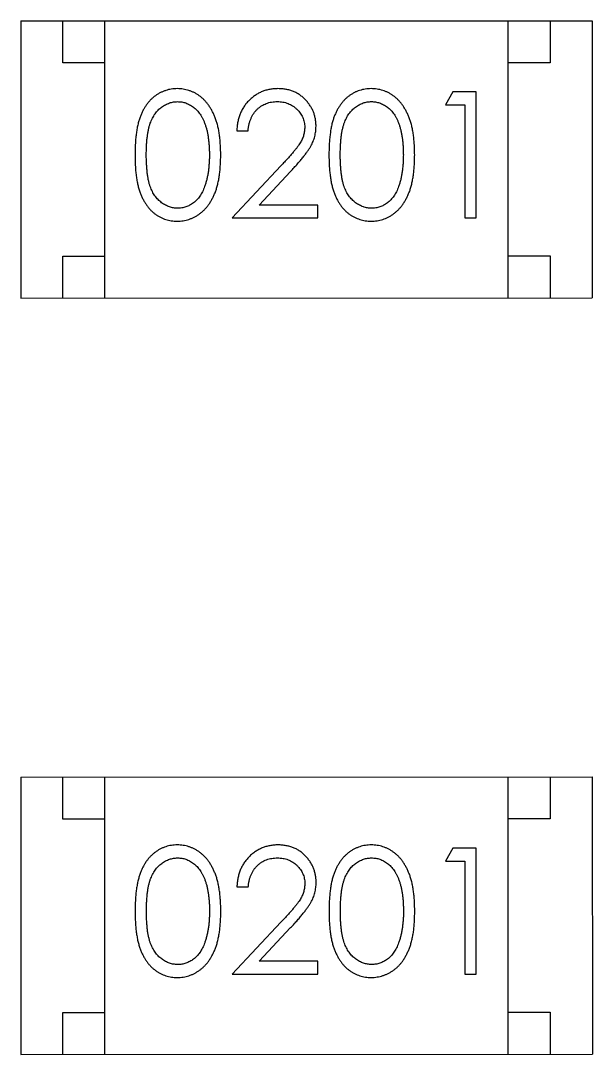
# Model space of a CAD drawing. Header units: millimetres. Extents: x 0 to 297, y 0 to 210.
# Drawn here: x 199.018 to 199.698, y 124.452 to 125.682 of the extents above; entities that cross this region are included whole.
import ezdxf

# ---------------------------------------------------------------- set-up
doc = ezdxf.new("R2010")
doc.units = ezdxf.units.MM
doc.layers.get('0').update_dxf_attribs({"linetype": 'CONTINUOUS'})

msp = doc.modelspace()

# ---------------------------------------------------------------- linework, layer by layer
at = {"color": 7, "linetype": 'Continuous'}
for p, q in [((199.018, 125.6817), (199.698, 125.6818)), ((199.018, 125.6817), (199.018, 125.3517)), ((199.068, 125.6317), (199.068, 125.6817)), ((199.118, 125.3517), (199.118, 125.6817)), ((199.598, 125.3518), (199.598, 125.6818)), ((199.648, 125.6818), (199.648, 125.6318)), ((199.698, 125.6818), (199.698, 125.3518)), ((199.118, 125.6317), (199.068, 125.6317)), ((199.648, 125.6318), (199.598, 125.6318)), ((199.5321, 125.5971), (199.5233, 125.5817)), ((199.5598, 125.5971), (199.5321, 125.5971)), ((199.5598, 125.4471), (199.5598, 125.5971)), ((199.5233, 125.5817), (199.5464, 125.5817)), ((199.5464, 125.5817), (199.5464, 125.4471)), ((199.2752, 125.5509), (199.2887, 125.5509)), ((199.3276, 125.5091), (199.2695, 125.447)), ((199.3016, 125.4624), (199.3391, 125.5025)), ((199.3714, 125.4624), (199.3016, 125.4624)), ((199.3714, 125.447), (199.3714, 125.4624)), ((199.2695, 125.447), (199.3714, 125.447)), ((199.5464, 125.4471), (199.5598, 125.4471)), ((199.068, 125.3517), (199.068, 125.4017)), ((199.068, 125.4017), (199.118, 125.4017)), ((199.598, 125.4018), (199.648, 125.4018)), ((199.648, 125.4018), (199.648, 125.3518)), ((199.018, 125.3517), (199.698, 125.3518)), ((199.0181, 124.7817), (199.6981, 124.7818)), ((199.0181, 124.7817), (199.0182, 124.4517)), ((199.0681, 124.7317), (199.0681, 124.7817)), ((199.1182, 124.4517), (199.1181, 124.7817)), ((199.5982, 124.4518), (199.5981, 124.7818)), ((199.6481, 124.7818), (199.6481, 124.7318)), ((199.6981, 124.7818), (199.6982, 124.4518)), ((199.1181, 124.7317), (199.0681, 124.7317)), ((199.6481, 124.7318), (199.5981, 124.7318)), ((199.5322, 124.6971), (199.5234, 124.6817)), ((199.5599, 124.6971), (199.5322, 124.6971)), ((199.56, 124.5471), (199.5599, 124.6971)), ((199.5234, 124.6817), (199.5465, 124.6817)), ((199.5465, 124.6817), (199.5465, 124.5471)), ((199.2753, 124.6509), (199.2888, 124.6509)), ((199.3277, 124.6091), (199.2696, 124.547)), ((199.3017, 124.5624), (199.3392, 124.6025)), ((199.3715, 124.5624), (199.3017, 124.5624)), ((199.3715, 124.5471), (199.3715, 124.5624)), ((199.2696, 124.547), (199.3715, 124.5471)), ((199.5465, 124.5471), (199.56, 124.5471)), ((199.0682, 124.4517), (199.0682, 124.5017)), ((199.0682, 124.5017), (199.1182, 124.5017)), ((199.5982, 124.5018), (199.6482, 124.5018)), ((199.6482, 124.5018), (199.6482, 124.4518)), ((199.0182, 124.4517), (199.6982, 124.4518))]:
    msp.add_line(p, q, dxfattribs=at)
for points, knots in [([(199.2042, 125.6009), (199.203, 125.6009), (199.2007, 125.6008), (199.1972, 125.6004), (199.1939, 125.5998), (199.1906, 125.5988), (199.1874, 125.5976), (199.1842, 125.5962), (199.1812, 125.5945), (199.1783, 125.5925), (199.1754, 125.5903), (199.1728, 125.5879), (199.1703, 125.5851), (199.168, 125.5822), (199.1658, 125.579), (199.1638, 125.5755), (199.162, 125.5718), (199.1603, 125.5678), (199.1588, 125.5635), (199.1576, 125.5588), (199.1564, 125.5537), (199.1556, 125.5482), (199.1549, 125.5422), (199.1544, 125.5358), (199.1541, 125.529), (199.1541, 125.5244), (199.1541, 125.522)], [0, 0, 0, 0, 0.033742, 0.066533, 0.099153, 0.13154, 0.164087, 0.196563, 0.229707, 0.263315, 0.297504, 0.331686, 0.366482, 0.4021, 0.438958, 0.476748, 0.515985, 0.556589, 0.599519, 0.645765, 0.695487, 0.748721, 0.805687, 0.866754, 0.931405, 1, 1, 1, 1]), ([(199.256, 125.522), (199.256, 125.5243), (199.2559, 125.5288), (199.2556, 125.5353), (199.2551, 125.5415), (199.2543, 125.5474), (199.2534, 125.5529), (199.2522, 125.558), (199.2508, 125.5627), (199.2492, 125.5672), (199.2474, 125.5712), (199.2455, 125.5751), (199.2433, 125.5786), (199.2411, 125.5819), (199.2387, 125.585), (199.2361, 125.5877), (199.2334, 125.5903), (199.2305, 125.5925), (199.2276, 125.5945), (199.2245, 125.5962), (199.2213, 125.5976), (199.218, 125.5988), (199.2147, 125.5997), (199.2113, 125.6004), (199.2078, 125.6008), (199.2054, 125.6009), (199.2042, 125.6009)], [0, 0, 0, 0, 0.065278, 0.127205, 0.186168, 0.241675, 0.294115, 0.343609, 0.390387, 0.434463, 0.476646, 0.517002, 0.555936, 0.593716, 0.630057, 0.665601, 0.700745, 0.734917, 0.768681, 0.802087, 0.834849, 0.867433, 0.900138, 0.932806, 0.966212, 1, 1, 1, 1]), ([(199.3241, 125.6009), (199.3224, 125.6009), (199.3192, 125.6008), (199.3143, 125.6001), (199.3097, 125.599), (199.3053, 125.5975), (199.3011, 125.5954), (199.297, 125.593), (199.2932, 125.5902), (199.2897, 125.5869), (199.2864, 125.5833), (199.2835, 125.5794), (199.2811, 125.5752), (199.2791, 125.5708), (199.2774, 125.5662), (199.2763, 125.5613), (199.2755, 125.5562), (199.2753, 125.5527), (199.2752, 125.5509)], [0, 0, 0, 0, 0.06445, 0.126725, 0.187421, 0.247417, 0.306749, 0.366595, 0.427749, 0.490235, 0.553031, 0.614805, 0.676505, 0.738096, 0.801021, 0.864897, 0.931209, 1, 1, 1, 1]), ([(199.3694, 125.5563), (199.3694, 125.5578), (199.3693, 125.5607), (199.3687, 125.565), (199.3677, 125.5692), (199.3664, 125.5732), (199.3646, 125.577), (199.3624, 125.5807), (199.3599, 125.5843), (199.3569, 125.5877), (199.3537, 125.5908), (199.3502, 125.5935), (199.3464, 125.5958), (199.3425, 125.5977), (199.3382, 125.5991), (199.3337, 125.6001), (199.329, 125.6008), (199.3258, 125.6009), (199.3241, 125.6009)], [0, 0, 0, 0, 0.06271, 0.123347, 0.183401, 0.242828, 0.302097, 0.36242, 0.423725, 0.487032, 0.550491, 0.612709, 0.674265, 0.73617, 0.799211, 0.863483, 0.930525, 1, 1, 1, 1]), ([(199.435, 125.6009), (199.4338, 125.6009), (199.4315, 125.6008), (199.428, 125.6004), (199.4246, 125.5998), (199.4213, 125.5988), (199.4181, 125.5977), (199.415, 125.5962), (199.412, 125.5945), (199.409, 125.5925), (199.4062, 125.5903), (199.4035, 125.5879), (199.4011, 125.5852), (199.3988, 125.5822), (199.3966, 125.579), (199.3946, 125.5755), (199.3928, 125.5718), (199.3911, 125.5679), (199.3896, 125.5636), (199.3883, 125.5589), (199.3872, 125.5538), (199.3864, 125.5482), (199.3857, 125.5423), (199.3852, 125.5359), (199.3849, 125.5291), (199.3848, 125.5244), (199.3848, 125.522)], [0, 0, 0, 0, 0.033742, 0.066533, 0.099153, 0.13154, 0.164087, 0.196563, 0.229707, 0.263315, 0.297504, 0.331686, 0.366482, 0.4021, 0.438958, 0.476748, 0.515985, 0.556589, 0.599519, 0.645765, 0.695487, 0.748721, 0.805687, 0.866754, 0.931405, 1, 1, 1, 1]), ([(199.4868, 125.522), (199.4867, 125.5243), (199.4867, 125.5288), (199.4864, 125.5354), (199.4858, 125.5416), (199.4851, 125.5474), (199.4841, 125.5529), (199.483, 125.558), (199.4816, 125.5628), (199.48, 125.5672), (199.4781, 125.5713), (199.4762, 125.5751), (199.4741, 125.5787), (199.4719, 125.582), (199.4695, 125.585), (199.4669, 125.5878), (199.4642, 125.5903), (199.4613, 125.5925), (199.4583, 125.5945), (199.4552, 125.5962), (199.4521, 125.5977), (199.4488, 125.5988), (199.4455, 125.5998), (199.442, 125.6004), (199.4385, 125.6008), (199.4362, 125.6009), (199.435, 125.6009)], [0, 0, 0, 0, 0.065278, 0.127205, 0.186168, 0.241675, 0.294115, 0.343609, 0.390387, 0.434463, 0.476646, 0.517002, 0.555936, 0.593716, 0.630057, 0.665601, 0.700745, 0.734917, 0.768681, 0.802087, 0.834849, 0.867433, 0.900138, 0.932806, 0.966212, 1, 1, 1, 1]), ([(199.1675, 125.522), (199.1675, 125.524), (199.1675, 125.5279), (199.1678, 125.5336), (199.1681, 125.5389), (199.1687, 125.5438), (199.1693, 125.5483), (199.1701, 125.5525), (199.171, 125.5562), (199.1721, 125.5596), (199.1733, 125.5627), (199.1747, 125.5656), (199.1762, 125.5683), (199.1778, 125.5708), (199.1796, 125.5732), (199.1814, 125.5753), (199.1835, 125.5773), (199.1863, 125.5795), (199.1901, 125.5819), (199.1948, 125.584), (199.1997, 125.5852), (199.203, 125.5854), (199.2047, 125.5855)], [0, 0, 0, 0, 0.073302, 0.142286, 0.206253, 0.266017, 0.321612, 0.372532, 0.419497, 0.462398, 0.502825, 0.541489, 0.579034, 0.615143, 0.650298, 0.684912, 0.718701, 0.752189, 0.817245, 0.879117, 0.939613, 1, 1, 1, 1]), ([(199.2047, 125.5855), (199.2063, 125.5854), (199.2096, 125.5852), (199.2144, 125.584), (199.2191, 125.5818), (199.2228, 125.5795), (199.2257, 125.5772), (199.2278, 125.5752), (199.2297, 125.573), (199.2315, 125.5705), (199.2332, 125.5678), (199.2348, 125.5649), (199.2362, 125.5617), (199.2375, 125.5583), (199.2387, 125.5546), (199.2398, 125.5507), (199.2406, 125.5465), (199.2413, 125.5421), (199.2418, 125.5374), (199.2423, 125.5325), (199.2425, 125.5274), (199.2425, 125.5238), (199.2425, 125.522)], [0, 0, 0, 0, 0.059689, 0.119507, 0.181075, 0.246162, 0.279894, 0.314468, 0.350403, 0.387474, 0.426147, 0.466624, 0.508745, 0.553328, 0.600058, 0.649177, 0.700552, 0.754894, 0.811825, 0.871514, 0.934319, 1, 1, 1, 1]), ([(199.2887, 125.5509), (199.2888, 125.5522), (199.289, 125.5548), (199.2898, 125.5586), (199.2907, 125.5622), (199.292, 125.5655), (199.2935, 125.5686), (199.2952, 125.5714), (199.2972, 125.5741), (199.2995, 125.5764), (199.3019, 125.5786), (199.3046, 125.5804), (199.3073, 125.582), (199.3103, 125.5833), (199.3133, 125.5843), (199.3166, 125.585), (199.32, 125.5854), (199.3223, 125.5855), (199.3234, 125.5855)], [0, 0, 0, 0, 0.073648, 0.143686, 0.210962, 0.275557, 0.338064, 0.399311, 0.4594, 0.51934, 0.579024, 0.637809, 0.695959, 0.754122, 0.813113, 0.873453, 0.935561, 1, 1, 1, 1]), ([(199.3234, 125.5855), (199.3246, 125.5855), (199.3268, 125.5854), (199.33, 125.585), (199.3331, 125.5843), (199.3361, 125.5833), (199.3389, 125.582), (199.3416, 125.5805), (199.3442, 125.5786), (199.3466, 125.5766), (199.3488, 125.5743), (199.3507, 125.5719), (199.3523, 125.5693), (199.3537, 125.5667), (199.3547, 125.564), (199.3554, 125.5611), (199.3559, 125.5581), (199.356, 125.5561), (199.356, 125.5551)], [0, 0, 0, 0, 0.068027, 0.133505, 0.19695, 0.26027, 0.322741, 0.384982, 0.448465, 0.513424, 0.578224, 0.640011, 0.700094, 0.760067, 0.819012, 0.877878, 0.938035, 1, 1, 1, 1]), ([(199.3983, 125.5221), (199.3983, 125.5241), (199.3983, 125.528), (199.3986, 125.5336), (199.3989, 125.5389), (199.3994, 125.5438), (199.4, 125.5483), (199.4009, 125.5525), (199.4018, 125.5562), (199.4029, 125.5597), (199.4041, 125.5628), (199.4055, 125.5657), (199.4069, 125.5684), (199.4086, 125.5709), (199.4103, 125.5732), (199.4122, 125.5753), (199.4142, 125.5773), (199.4171, 125.5795), (199.4208, 125.5819), (199.4255, 125.584), (199.4304, 125.5853), (199.4338, 125.5854), (199.4354, 125.5855)], [0, 0, 0, 0, 0.073302, 0.142286, 0.206253, 0.266017, 0.321612, 0.372532, 0.419497, 0.462398, 0.502825, 0.541489, 0.579034, 0.615143, 0.650298, 0.684912, 0.718701, 0.752189, 0.817245, 0.879117, 0.939613, 1, 1, 1, 1]), ([(199.4354, 125.5855), (199.4371, 125.5854), (199.4403, 125.5853), (199.4452, 125.584), (199.4499, 125.5819), (199.4536, 125.5795), (199.4565, 125.5772), (199.4585, 125.5752), (199.4605, 125.573), (199.4623, 125.5705), (199.464, 125.5678), (199.4655, 125.5649), (199.467, 125.5617), (199.4683, 125.5583), (199.4695, 125.5546), (199.4705, 125.5507), (199.4713, 125.5465), (199.4721, 125.5421), (199.4726, 125.5375), (199.473, 125.5326), (199.4732, 125.5274), (199.4733, 125.5239), (199.4733, 125.5221)], [0, 0, 0, 0, 0.059689, 0.119507, 0.181075, 0.246162, 0.279894, 0.314468, 0.350403, 0.387474, 0.426147, 0.466624, 0.508745, 0.553328, 0.600058, 0.649177, 0.700552, 0.754894, 0.811825, 0.871514, 0.934319, 1, 1, 1, 1]), ([(199.356, 125.5551), (199.3559, 125.5535), (199.3558, 125.5502), (199.3548, 125.5454), (199.3531, 125.5408), (199.3511, 125.537), (199.349, 125.5339), (199.3471, 125.5312), (199.3448, 125.5283), (199.3421, 125.525), (199.3391, 125.5214), (199.3356, 125.5176), (199.3318, 125.5134), (199.329, 125.5106), (199.3276, 125.5091)], [0, 0, 0, 0, 0.088014, 0.174976, 0.2638, 0.355443, 0.406413, 0.465519, 0.533076, 0.609353, 0.693899, 0.787171, 0.889197, 1, 1, 1, 1]), ([(199.3391, 125.5025), (199.3405, 125.504), (199.3433, 125.507), (199.3473, 125.5113), (199.3508, 125.5155), (199.354, 125.5194), (199.3569, 125.523), (199.3593, 125.5264), (199.3614, 125.5295), (199.3638, 125.5333), (199.3661, 125.5381), (199.368, 125.544), (199.3692, 125.5501), (199.3694, 125.5542), (199.3694, 125.5563)], [0, 0, 0, 0, 0.09953, 0.192079, 0.277712, 0.357454, 0.429648, 0.495771, 0.555538, 0.608657, 0.707578, 0.804328, 0.901298, 1, 1, 1, 1]), ([(199.1541, 125.522), (199.1541, 125.5196), (199.1541, 125.5149), (199.1544, 125.5082), (199.1549, 125.5018), (199.1556, 125.4959), (199.1565, 125.4903), (199.1576, 125.4852), (199.1589, 125.4805), (199.1604, 125.4761), (199.1621, 125.4721), (199.164, 125.4684), (199.166, 125.4649), (199.1682, 125.4617), (199.1705, 125.4588), (199.1729, 125.456), (199.1756, 125.4536), (199.1784, 125.4514), (199.1813, 125.4495), (199.1843, 125.4478), (199.1874, 125.4463), (199.1906, 125.4452), (199.1939, 125.4443), (199.1972, 125.4436), (199.2007, 125.4432), (199.203, 125.4432), (199.2042, 125.4432)], [0, 0, 0, 0, 0.068113, 0.132564, 0.193427, 0.250218, 0.303569, 0.353576, 0.400235, 0.443586, 0.484619, 0.524292, 0.56238, 0.599049, 0.63494, 0.669782, 0.704009, 0.737842, 0.771098, 0.803896, 0.836415, 0.868639, 0.900715, 0.933378, 0.966213, 1, 1, 1, 1]), ([(199.2047, 125.4586), (199.203, 125.4586), (199.1997, 125.4588), (199.1948, 125.4601), (199.1901, 125.4622), (199.1863, 125.4646), (199.1835, 125.4669), (199.1814, 125.4688), (199.1795, 125.4709), (199.1778, 125.4732), (199.1761, 125.4758), (199.1747, 125.4785), (199.1733, 125.4814), (199.1721, 125.4845), (199.171, 125.4879), (199.17, 125.4917), (199.1693, 125.4958), (199.1686, 125.5003), (199.1682, 125.5052), (199.1678, 125.5105), (199.1675, 125.5161), (199.1675, 125.52), (199.1675, 125.522)], [0, 0, 0, 0, 0.060034, 0.120278, 0.182348, 0.247919, 0.281641, 0.315701, 0.350322, 0.385703, 0.421819, 0.459196, 0.497866, 0.538301, 0.58121, 0.628183, 0.679403, 0.734699, 0.794074, 0.858416, 0.927049, 1, 1, 1, 1]), ([(199.2042, 125.4432), (199.2054, 125.4432), (199.2078, 125.4432), (199.2113, 125.4437), (199.2147, 125.4443), (199.2181, 125.4453), (199.2213, 125.4465), (199.2245, 125.4479), (199.2276, 125.4497), (199.2306, 125.4517), (199.2335, 125.4539), (199.2363, 125.4565), (199.2389, 125.4592), (199.2413, 125.4623), (199.2435, 125.4656), (199.2456, 125.4691), (199.2475, 125.4729), (199.2493, 125.477), (199.2509, 125.4814), (199.2522, 125.4861), (199.2534, 125.4912), (199.2544, 125.4967), (199.2551, 125.5025), (199.2556, 125.5087), (199.2559, 125.5152), (199.256, 125.5197), (199.256, 125.522)], [0, 0, 0, 0, 0.033824, 0.067298, 0.10028, 0.133019, 0.165736, 0.198792, 0.232372, 0.266409, 0.301016, 0.336196, 0.371972, 0.408574, 0.446394, 0.485225, 0.525372, 0.567224, 0.611081, 0.65775, 0.70702, 0.759235, 0.814484, 0.873227, 0.934937, 1, 1, 1, 1]), ([(199.2425, 125.522), (199.2425, 125.5202), (199.2425, 125.5167), (199.2422, 125.5115), (199.2417, 125.5064), (199.2412, 125.5016), (199.2403, 125.497), (199.2394, 125.4926), (199.2382, 125.4884), (199.2373, 125.4857), (199.2368, 125.4843)], [0, 0, 0, 0, 0.141157, 0.277773, 0.409244, 0.535676, 0.657497, 0.775458, 0.889412, 1, 1, 1, 1]), ([(199.3848, 125.522), (199.3848, 125.5196), (199.3849, 125.515), (199.3852, 125.5082), (199.3857, 125.5018), (199.3864, 125.4959), (199.3873, 125.4904), (199.3884, 125.4852), (199.3897, 125.4805), (199.3912, 125.4762), (199.3929, 125.4722), (199.3947, 125.4684), (199.3968, 125.465), (199.3989, 125.4618), (199.4012, 125.4588), (199.4037, 125.4561), (199.4064, 125.4536), (199.4092, 125.4514), (199.4121, 125.4495), (199.4151, 125.4478), (199.4182, 125.4464), (199.4214, 125.4452), (199.4247, 125.4443), (199.428, 125.4437), (199.4315, 125.4433), (199.4338, 125.4432), (199.435, 125.4432)], [0, 0, 0, 0, 0.068113, 0.132564, 0.193427, 0.250218, 0.303569, 0.353576, 0.400235, 0.443586, 0.484619, 0.524292, 0.56238, 0.599049, 0.63494, 0.669782, 0.704009, 0.737842, 0.771098, 0.803896, 0.836415, 0.868639, 0.900715, 0.933378, 0.966213, 1, 1, 1, 1]), ([(199.4354, 125.4586), (199.4338, 125.4587), (199.4305, 125.4588), (199.4256, 125.4601), (199.4209, 125.4622), (199.4171, 125.4646), (199.4143, 125.4669), (199.4122, 125.4688), (199.4103, 125.471), (199.4085, 125.4733), (199.4069, 125.4758), (199.4054, 125.4785), (199.4041, 125.4814), (199.4028, 125.4845), (199.4017, 125.4879), (199.4008, 125.4917), (199.4001, 125.4958), (199.3994, 125.5003), (199.3989, 125.5052), (199.3986, 125.5105), (199.3983, 125.5162), (199.3983, 125.52), (199.3983, 125.5221)], [0, 0, 0, 0, 0.060034, 0.120278, 0.182348, 0.247919, 0.281641, 0.315701, 0.350322, 0.385703, 0.421819, 0.459196, 0.497866, 0.538301, 0.58121, 0.628183, 0.679403, 0.734699, 0.794074, 0.858416, 0.927049, 1, 1, 1, 1]), ([(199.435, 125.4432), (199.4362, 125.4432), (199.4386, 125.4433), (199.4421, 125.4437), (199.4455, 125.4444), (199.4489, 125.4453), (199.4521, 125.4465), (199.4553, 125.4479), (199.4584, 125.4497), (199.4614, 125.4517), (199.4643, 125.4539), (199.467, 125.4565), (199.4696, 125.4592), (199.472, 125.4623), (199.4743, 125.4656), (199.4764, 125.4692), (199.4783, 125.473), (199.4801, 125.477), (199.4817, 125.4814), (199.483, 125.4862), (199.4842, 125.4913), (199.4851, 125.4967), (199.4858, 125.5025), (199.4864, 125.5087), (199.4867, 125.5152), (199.4867, 125.5197), (199.4868, 125.522)], [0, 0, 0, 0, 0.033824, 0.067298, 0.10028, 0.133019, 0.165736, 0.198792, 0.232372, 0.266409, 0.301016, 0.336196, 0.371972, 0.408574, 0.446394, 0.485225, 0.525372, 0.567224, 0.611081, 0.65775, 0.70702, 0.759235, 0.814484, 0.873227, 0.934937, 1, 1, 1, 1]), ([(199.4733, 125.5221), (199.4733, 125.5203), (199.4732, 125.5167), (199.473, 125.5115), (199.4725, 125.5065), (199.4719, 125.5016), (199.4711, 125.497), (199.4702, 125.4926), (199.469, 125.4884), (199.4681, 125.4857), (199.4676, 125.4844)], [0, 0, 0, 0, 0.141157, 0.277773, 0.409244, 0.535676, 0.657497, 0.775458, 0.889412, 1, 1, 1, 1]), ([(199.2368, 125.4843), (199.2365, 125.4833), (199.2357, 125.4812), (199.2344, 125.4783), (199.2329, 125.4756), (199.2313, 125.473), (199.2296, 125.4707), (199.2277, 125.4686), (199.2257, 125.4667), (199.2229, 125.4644), (199.2192, 125.4621), (199.2145, 125.4601), (199.2096, 125.4588), (199.2063, 125.4586), (199.2047, 125.4586)], [0, 0, 0, 0, 0.075949, 0.148549, 0.218996, 0.286119, 0.351826, 0.416074, 0.478265, 0.540325, 0.660405, 0.774606, 0.887187, 1, 1, 1, 1]), ([(199.4676, 125.4844), (199.4672, 125.4833), (199.4665, 125.4813), (199.4651, 125.4783), (199.4637, 125.4756), (199.4621, 125.4731), (199.4603, 125.4708), (199.4585, 125.4686), (199.4565, 125.4667), (199.4537, 125.4645), (199.45, 125.4621), (199.4453, 125.4601), (199.4404, 125.4588), (199.4371, 125.4587), (199.4354, 125.4586)], [0, 0, 0, 0, 0.075949, 0.148549, 0.218996, 0.286119, 0.351826, 0.416074, 0.478265, 0.540325, 0.660405, 0.774606, 0.887187, 1, 1, 1, 1]), ([(199.2043, 124.7009), (199.2031, 124.7009), (199.2008, 124.7008), (199.1973, 124.7004), (199.194, 124.6998), (199.1907, 124.6988), (199.1875, 124.6977), (199.1844, 124.6962), (199.1813, 124.6945), (199.1784, 124.6925), (199.1756, 124.6903), (199.1729, 124.6879), (199.1704, 124.6851), (199.1681, 124.6822), (199.166, 124.679), (199.1639, 124.6755), (199.1621, 124.6718), (199.1604, 124.6679), (199.159, 124.6635), (199.1577, 124.6588), (199.1566, 124.6537), (199.1557, 124.6482), (199.155, 124.6422), (199.1545, 124.6358), (199.1542, 124.629), (199.1542, 124.6244), (199.1542, 124.622)], [0, 0, 0, 0, 0.033742, 0.066533, 0.099153, 0.13154, 0.164087, 0.196563, 0.229707, 0.263315, 0.297504, 0.331686, 0.366482, 0.4021, 0.438958, 0.476748, 0.515985, 0.556589, 0.599519, 0.645765, 0.695487, 0.748721, 0.805687, 0.866754, 0.931405, 1, 1, 1, 1]), ([(199.2561, 124.622), (199.2561, 124.6243), (199.256, 124.6288), (199.2557, 124.6353), (199.2552, 124.6415), (199.2544, 124.6474), (199.2535, 124.6529), (199.2523, 124.658), (199.2509, 124.6627), (199.2493, 124.6672), (199.2475, 124.6712), (199.2456, 124.6751), (199.2435, 124.6786), (199.2412, 124.6819), (199.2388, 124.685), (199.2362, 124.6877), (199.2335, 124.6903), (199.2306, 124.6925), (199.2277, 124.6945), (199.2246, 124.6962), (199.2214, 124.6977), (199.2181, 124.6988), (199.2148, 124.6998), (199.2114, 124.7004), (199.2079, 124.7008), (199.2055, 124.7009), (199.2043, 124.7009)], [0, 0, 0, 0, 0.065278, 0.127205, 0.186168, 0.241675, 0.294115, 0.343609, 0.390387, 0.434463, 0.476646, 0.517002, 0.555936, 0.593716, 0.630057, 0.665601, 0.700745, 0.734917, 0.768681, 0.802087, 0.834849, 0.867433, 0.900138, 0.932806, 0.966212, 1, 1, 1, 1]), ([(199.3242, 124.7009), (199.3226, 124.7009), (199.3193, 124.7008), (199.3144, 124.7001), (199.3098, 124.699), (199.3054, 124.6975), (199.3012, 124.6954), (199.2972, 124.693), (199.2933, 124.6902), (199.2898, 124.6869), (199.2865, 124.6833), (199.2836, 124.6794), (199.2812, 124.6752), (199.2792, 124.6708), (199.2775, 124.6662), (199.2764, 124.6613), (199.2756, 124.6562), (199.2754, 124.6527), (199.2753, 124.6509)], [0, 0, 0, 0, 0.06445, 0.126725, 0.187421, 0.247417, 0.306749, 0.366595, 0.427749, 0.490235, 0.553031, 0.614805, 0.676505, 0.738096, 0.801021, 0.864897, 0.931209, 1, 1, 1, 1]), ([(199.3696, 124.6563), (199.3695, 124.6578), (199.3694, 124.6607), (199.3689, 124.665), (199.3678, 124.6692), (199.3665, 124.6732), (199.3647, 124.677), (199.3625, 124.6807), (199.36, 124.6843), (199.3571, 124.6877), (199.3539, 124.6908), (199.3503, 124.6935), (199.3466, 124.6958), (199.3426, 124.6977), (199.3383, 124.6991), (199.3338, 124.7001), (199.3291, 124.7008), (199.3259, 124.7009), (199.3242, 124.7009)], [0, 0, 0, 0, 0.06271, 0.123347, 0.183401, 0.242828, 0.302097, 0.36242, 0.423725, 0.487032, 0.550491, 0.612709, 0.674265, 0.73617, 0.799211, 0.863483, 0.930525, 1, 1, 1, 1]), ([(199.4351, 124.7009), (199.4339, 124.7009), (199.4316, 124.7008), (199.4281, 124.7004), (199.4247, 124.6998), (199.4215, 124.6988), (199.4182, 124.6977), (199.4151, 124.6962), (199.4121, 124.6945), (199.4091, 124.6926), (199.4063, 124.6903), (199.4037, 124.6879), (199.4012, 124.6852), (199.3989, 124.6822), (199.3967, 124.679), (199.3947, 124.6756), (199.3929, 124.6719), (199.3912, 124.6679), (199.3897, 124.6636), (199.3884, 124.6589), (199.3873, 124.6538), (199.3865, 124.6482), (199.3858, 124.6423), (199.3853, 124.6359), (199.385, 124.6291), (199.385, 124.6244), (199.3849, 124.622)], [0, 0, 0, 0, 0.033742, 0.066533, 0.099153, 0.13154, 0.164087, 0.196563, 0.229707, 0.263315, 0.297504, 0.331686, 0.366482, 0.4021, 0.438958, 0.476748, 0.515985, 0.556589, 0.599519, 0.645765, 0.695487, 0.748721, 0.805687, 0.866754, 0.931405, 1, 1, 1, 1]), ([(199.4869, 124.622), (199.4868, 124.6243), (199.4868, 124.6288), (199.4865, 124.6354), (199.486, 124.6416), (199.4852, 124.6474), (199.4843, 124.6529), (199.4831, 124.658), (199.4817, 124.6628), (199.4801, 124.6672), (199.4783, 124.6713), (199.4764, 124.6751), (199.4742, 124.6787), (199.472, 124.682), (199.4696, 124.685), (199.467, 124.6878), (199.4643, 124.6903), (199.4614, 124.6925), (199.4584, 124.6945), (199.4553, 124.6962), (199.4522, 124.6977), (199.4489, 124.6988), (199.4456, 124.6998), (199.4422, 124.7004), (199.4387, 124.7008), (199.4363, 124.7009), (199.4351, 124.7009)], [0, 0, 0, 0, 0.065278, 0.127205, 0.186168, 0.241675, 0.294115, 0.343609, 0.390387, 0.434463, 0.476646, 0.517002, 0.555936, 0.593716, 0.630057, 0.665601, 0.700745, 0.734917, 0.768681, 0.802087, 0.834849, 0.867433, 0.900138, 0.932806, 0.966212, 1, 1, 1, 1]), ([(199.1676, 124.622), (199.1676, 124.624), (199.1677, 124.628), (199.1679, 124.6336), (199.1683, 124.6389), (199.1688, 124.6438), (199.1694, 124.6483), (199.1702, 124.6525), (199.1711, 124.6562), (199.1722, 124.6596), (199.1734, 124.6627), (199.1748, 124.6656), (199.1763, 124.6683), (199.1779, 124.6709), (199.1797, 124.6732), (199.1816, 124.6753), (199.1836, 124.6773), (199.1864, 124.6795), (199.1902, 124.6819), (199.1949, 124.684), (199.1998, 124.6852), (199.2031, 124.6854), (199.2048, 124.6855)], [0, 0, 0, 0, 0.073302, 0.142286, 0.206253, 0.266017, 0.321612, 0.372532, 0.419497, 0.462398, 0.502825, 0.541489, 0.579034, 0.615143, 0.650298, 0.684912, 0.718701, 0.752189, 0.817245, 0.879117, 0.939613, 1, 1, 1, 1]), ([(199.2048, 124.6855), (199.2064, 124.6854), (199.2097, 124.6852), (199.2145, 124.684), (199.2192, 124.6819), (199.223, 124.6795), (199.2258, 124.6772), (199.2279, 124.6752), (199.2298, 124.673), (199.2316, 124.6705), (199.2333, 124.6678), (199.2349, 124.6649), (199.2363, 124.6617), (199.2376, 124.6583), (199.2388, 124.6546), (199.2399, 124.6507), (199.2407, 124.6465), (199.2414, 124.6421), (199.2419, 124.6374), (199.2424, 124.6325), (199.2426, 124.6274), (199.2426, 124.6238), (199.2426, 124.622)], [0, 0, 0, 0, 0.059689, 0.119507, 0.181075, 0.246162, 0.279894, 0.314468, 0.350403, 0.387474, 0.426147, 0.466624, 0.508745, 0.553328, 0.600058, 0.649177, 0.700552, 0.754894, 0.811825, 0.871514, 0.934319, 1, 1, 1, 1]), ([(199.2888, 124.6509), (199.2889, 124.6522), (199.2892, 124.6548), (199.2899, 124.6586), (199.2909, 124.6622), (199.2921, 124.6655), (199.2936, 124.6686), (199.2953, 124.6714), (199.2973, 124.6741), (199.2996, 124.6764), (199.3021, 124.6786), (199.3047, 124.6804), (199.3074, 124.682), (199.3104, 124.6833), (199.3135, 124.6843), (199.3167, 124.685), (199.3201, 124.6854), (199.3224, 124.6855), (199.3235, 124.6855)], [0, 0, 0, 0, 0.073648, 0.143686, 0.210962, 0.275557, 0.338064, 0.399311, 0.4594, 0.51934, 0.579024, 0.637809, 0.695959, 0.754122, 0.813113, 0.873453, 0.935561, 1, 1, 1, 1]), ([(199.3235, 124.6855), (199.3247, 124.6855), (199.3269, 124.6854), (199.3301, 124.685), (199.3332, 124.6843), (199.3362, 124.6833), (199.339, 124.682), (199.3417, 124.6805), (199.3443, 124.6787), (199.3467, 124.6766), (199.3489, 124.6743), (199.3508, 124.6719), (199.3524, 124.6693), (199.3538, 124.6667), (199.3548, 124.664), (199.3555, 124.6611), (199.356, 124.6581), (199.3561, 124.6561), (199.3561, 124.6551)], [0, 0, 0, 0, 0.068027, 0.133505, 0.19695, 0.26027, 0.322741, 0.384982, 0.448465, 0.513424, 0.578224, 0.640011, 0.700094, 0.760067, 0.819012, 0.877878, 0.938035, 1, 1, 1, 1]), ([(199.3984, 124.6221), (199.3984, 124.6241), (199.3984, 124.628), (199.3987, 124.6336), (199.399, 124.6389), (199.3995, 124.6438), (199.4001, 124.6484), (199.401, 124.6525), (199.4019, 124.6562), (199.403, 124.6597), (199.4042, 124.6628), (199.4056, 124.6657), (199.4071, 124.6684), (199.4087, 124.6709), (199.4104, 124.6732), (199.4123, 124.6753), (199.4143, 124.6773), (199.4172, 124.6795), (199.421, 124.6819), (199.4257, 124.684), (199.4306, 124.6853), (199.4339, 124.6854), (199.4355, 124.6855)], [0, 0, 0, 0, 0.073302, 0.142286, 0.206253, 0.266017, 0.321612, 0.372532, 0.419497, 0.462398, 0.502825, 0.541489, 0.579034, 0.615143, 0.650298, 0.684912, 0.718701, 0.752189, 0.817245, 0.879117, 0.939613, 1, 1, 1, 1]), ([(199.4355, 124.6855), (199.4372, 124.6854), (199.4405, 124.6853), (199.4453, 124.684), (199.45, 124.6819), (199.4537, 124.6795), (199.4566, 124.6773), (199.4586, 124.6752), (199.4606, 124.673), (199.4624, 124.6705), (199.4641, 124.6678), (199.4656, 124.6649), (199.4671, 124.6617), (199.4684, 124.6583), (199.4696, 124.6546), (199.4706, 124.6507), (199.4715, 124.6465), (199.4722, 124.6421), (199.4727, 124.6375), (199.4732, 124.6326), (199.4733, 124.6274), (199.4734, 124.6239), (199.4734, 124.6221)], [0, 0, 0, 0, 0.059689, 0.119507, 0.181075, 0.246162, 0.279894, 0.314468, 0.350403, 0.387474, 0.426147, 0.466624, 0.508745, 0.553328, 0.600058, 0.649177, 0.700552, 0.754894, 0.811825, 0.871514, 0.934319, 1, 1, 1, 1]), ([(199.3561, 124.6551), (199.356, 124.6535), (199.3559, 124.6502), (199.3549, 124.6455), (199.3532, 124.6408), (199.3512, 124.637), (199.3491, 124.6339), (199.3473, 124.6312), (199.3449, 124.6283), (199.3423, 124.625), (199.3392, 124.6214), (199.3357, 124.6176), (199.3319, 124.6134), (199.3292, 124.6106), (199.3277, 124.6091)], [0, 0, 0, 0, 0.088014, 0.174976, 0.2638, 0.355443, 0.406413, 0.465519, 0.533076, 0.609353, 0.693899, 0.787171, 0.889197, 1, 1, 1, 1]), ([(199.3392, 124.6025), (199.3407, 124.604), (199.3434, 124.607), (199.3474, 124.6113), (199.3509, 124.6155), (199.3541, 124.6194), (199.357, 124.623), (199.3594, 124.6264), (199.3615, 124.6295), (199.3639, 124.6333), (199.3662, 124.6381), (199.3681, 124.644), (199.3693, 124.6501), (199.3695, 124.6542), (199.3696, 124.6563)], [0, 0, 0, 0, 0.09953, 0.192079, 0.277712, 0.357454, 0.429648, 0.495771, 0.555538, 0.608657, 0.707578, 0.804328, 0.901298, 1, 1, 1, 1]), ([(199.1542, 124.622), (199.1542, 124.6196), (199.1542, 124.6149), (199.1545, 124.6082), (199.155, 124.6018), (199.1557, 124.5959), (199.1566, 124.5903), (199.1577, 124.5852), (199.159, 124.5805), (199.1605, 124.5761), (199.1622, 124.5721), (199.1641, 124.5684), (199.1661, 124.565), (199.1683, 124.5618), (199.1706, 124.5588), (199.1731, 124.556), (199.1757, 124.5536), (199.1785, 124.5514), (199.1814, 124.5495), (199.1844, 124.5478), (199.1875, 124.5463), (199.1907, 124.5452), (199.194, 124.5443), (199.1974, 124.5437), (199.2008, 124.5432), (199.2032, 124.5432), (199.2043, 124.5432)], [0, 0, 0, 0, 0.068113, 0.132564, 0.193427, 0.250218, 0.303569, 0.353576, 0.400235, 0.443586, 0.484619, 0.524292, 0.56238, 0.599049, 0.63494, 0.669782, 0.704009, 0.737842, 0.771098, 0.803896, 0.836415, 0.868639, 0.900715, 0.933378, 0.966213, 1, 1, 1, 1]), ([(199.2048, 124.5586), (199.2031, 124.5587), (199.1998, 124.5588), (199.195, 124.5601), (199.1902, 124.5622), (199.1865, 124.5646), (199.1836, 124.5669), (199.1815, 124.5688), (199.1797, 124.5709), (199.1779, 124.5733), (199.1762, 124.5758), (199.1748, 124.5785), (199.1734, 124.5814), (199.1722, 124.5845), (199.1711, 124.5879), (199.1702, 124.5917), (199.1694, 124.5958), (199.1687, 124.6003), (199.1683, 124.6052), (199.1679, 124.6105), (199.1677, 124.6161), (199.1676, 124.62), (199.1676, 124.622)], [0, 0, 0, 0, 0.060034, 0.120278, 0.182348, 0.247919, 0.281641, 0.315701, 0.350322, 0.385703, 0.421819, 0.459196, 0.497866, 0.538301, 0.58121, 0.628183, 0.679403, 0.734699, 0.794074, 0.858416, 0.927049, 1, 1, 1, 1]), ([(199.2043, 124.5432), (199.2055, 124.5432), (199.2079, 124.5432), (199.2114, 124.5437), (199.2149, 124.5443), (199.2182, 124.5453), (199.2215, 124.5465), (199.2247, 124.5479), (199.2277, 124.5497), (199.2308, 124.5517), (199.2337, 124.5539), (199.2364, 124.5565), (199.239, 124.5592), (199.2414, 124.5623), (199.2436, 124.5656), (199.2457, 124.5691), (199.2476, 124.5729), (199.2494, 124.577), (199.251, 124.5814), (199.2523, 124.5862), (199.2535, 124.5912), (199.2545, 124.5967), (199.2552, 124.6025), (199.2557, 124.6087), (199.256, 124.6152), (199.2561, 124.6197), (199.2561, 124.622)], [0, 0, 0, 0, 0.033824, 0.067298, 0.10028, 0.133019, 0.165736, 0.198792, 0.232372, 0.266409, 0.301016, 0.336196, 0.371972, 0.408574, 0.446394, 0.485225, 0.525372, 0.567224, 0.611081, 0.65775, 0.70702, 0.759235, 0.814484, 0.873227, 0.934937, 1, 1, 1, 1]), ([(199.2426, 124.622), (199.2426, 124.6202), (199.2426, 124.6167), (199.2423, 124.6115), (199.2419, 124.6064), (199.2413, 124.6016), (199.2404, 124.597), (199.2395, 124.5926), (199.2383, 124.5884), (199.2374, 124.5857), (199.237, 124.5843)], [0, 0, 0, 0, 0.141157, 0.277773, 0.409244, 0.535676, 0.657497, 0.775458, 0.889412, 1, 1, 1, 1]), ([(199.3849, 124.622), (199.385, 124.6196), (199.385, 124.615), (199.3853, 124.6082), (199.3858, 124.6019), (199.3865, 124.5959), (199.3874, 124.5904), (199.3885, 124.5852), (199.3898, 124.5805), (199.3913, 124.5762), (199.393, 124.5722), (199.3949, 124.5685), (199.3969, 124.565), (199.3991, 124.5618), (199.4014, 124.5588), (199.4038, 124.5561), (199.4065, 124.5536), (199.4093, 124.5514), (199.4122, 124.5495), (199.4152, 124.5478), (199.4183, 124.5464), (199.4215, 124.5453), (199.4248, 124.5443), (199.4281, 124.5437), (199.4316, 124.5433), (199.4339, 124.5432), (199.4351, 124.5432)], [0, 0, 0, 0, 0.068113, 0.132564, 0.193427, 0.250218, 0.303569, 0.353576, 0.400235, 0.443586, 0.484619, 0.524292, 0.56238, 0.599049, 0.63494, 0.669782, 0.704009, 0.737842, 0.771098, 0.803896, 0.836415, 0.868639, 0.900715, 0.933378, 0.966213, 1, 1, 1, 1]), ([(199.4356, 124.5586), (199.4339, 124.5587), (199.4306, 124.5588), (199.4257, 124.5602), (199.421, 124.5622), (199.4172, 124.5646), (199.4144, 124.5669), (199.4123, 124.5688), (199.4104, 124.571), (199.4086, 124.5733), (199.407, 124.5758), (199.4056, 124.5785), (199.4042, 124.5814), (199.4029, 124.5845), (199.4019, 124.5879), (199.4009, 124.5917), (199.4002, 124.5958), (199.3995, 124.6003), (199.399, 124.6052), (199.3987, 124.6105), (199.3984, 124.6162), (199.3984, 124.6201), (199.3984, 124.6221)], [0, 0, 0, 0, 0.060034, 0.120278, 0.182348, 0.247919, 0.281641, 0.315701, 0.350322, 0.385703, 0.421819, 0.459196, 0.497866, 0.538301, 0.58121, 0.628183, 0.679403, 0.734699, 0.794074, 0.858416, 0.927049, 1, 1, 1, 1]), ([(199.4351, 124.5432), (199.4363, 124.5432), (199.4387, 124.5433), (199.4422, 124.5437), (199.4456, 124.5444), (199.449, 124.5453), (199.4522, 124.5465), (199.4554, 124.548), (199.4585, 124.5497), (199.4615, 124.5517), (199.4644, 124.554), (199.4672, 124.5565), (199.4698, 124.5593), (199.4722, 124.5623), (199.4744, 124.5656), (199.4765, 124.5692), (199.4784, 124.573), (199.4802, 124.577), (199.4818, 124.5814), (199.4831, 124.5862), (199.4843, 124.5913), (199.4853, 124.5967), (199.486, 124.6025), (199.4865, 124.6087), (199.4868, 124.6152), (199.4868, 124.6197), (199.4869, 124.622)], [0, 0, 0, 0, 0.033824, 0.067298, 0.10028, 0.133019, 0.165736, 0.198792, 0.232372, 0.266409, 0.301016, 0.336196, 0.371972, 0.408574, 0.446394, 0.485225, 0.525372, 0.567224, 0.611081, 0.65775, 0.70702, 0.759235, 0.814484, 0.873227, 0.934937, 1, 1, 1, 1]), ([(199.4734, 124.6221), (199.4734, 124.6203), (199.4734, 124.6167), (199.4731, 124.6115), (199.4726, 124.6065), (199.4721, 124.6017), (199.4712, 124.5971), (199.4703, 124.5926), (199.4691, 124.5884), (199.4682, 124.5857), (199.4677, 124.5844)], [0, 0, 0, 0, 0.141157, 0.277773, 0.409244, 0.535676, 0.657497, 0.775458, 0.889412, 1, 1, 1, 1]), ([(199.237, 124.5843), (199.2366, 124.5833), (199.2358, 124.5812), (199.2345, 124.5783), (199.233, 124.5756), (199.2314, 124.5731), (199.2297, 124.5707), (199.2278, 124.5686), (199.2258, 124.5667), (199.223, 124.5644), (199.2193, 124.5621), (199.2146, 124.5601), (199.2098, 124.5588), (199.2064, 124.5586), (199.2048, 124.5586)], [0, 0, 0, 0, 0.075949, 0.148549, 0.218996, 0.286119, 0.351826, 0.416074, 0.478265, 0.540325, 0.660405, 0.774606, 0.887187, 1, 1, 1, 1]), ([(199.4677, 124.5844), (199.4673, 124.5833), (199.4666, 124.5813), (199.4653, 124.5783), (199.4638, 124.5756), (199.4622, 124.5731), (199.4604, 124.5708), (199.4586, 124.5686), (199.4566, 124.5667), (199.4538, 124.5645), (199.4501, 124.5621), (199.4454, 124.5601), (199.4405, 124.5588), (199.4372, 124.5587), (199.4356, 124.5586)], [0, 0, 0, 0, 0.075949, 0.148549, 0.218996, 0.286119, 0.351826, 0.416074, 0.478265, 0.540325, 0.660405, 0.774606, 0.887187, 1, 1, 1, 1])]:
    msp.add_open_spline(points, degree=3, knots=knots, dxfattribs=at)

doc.saveas('drawing.dxf')
